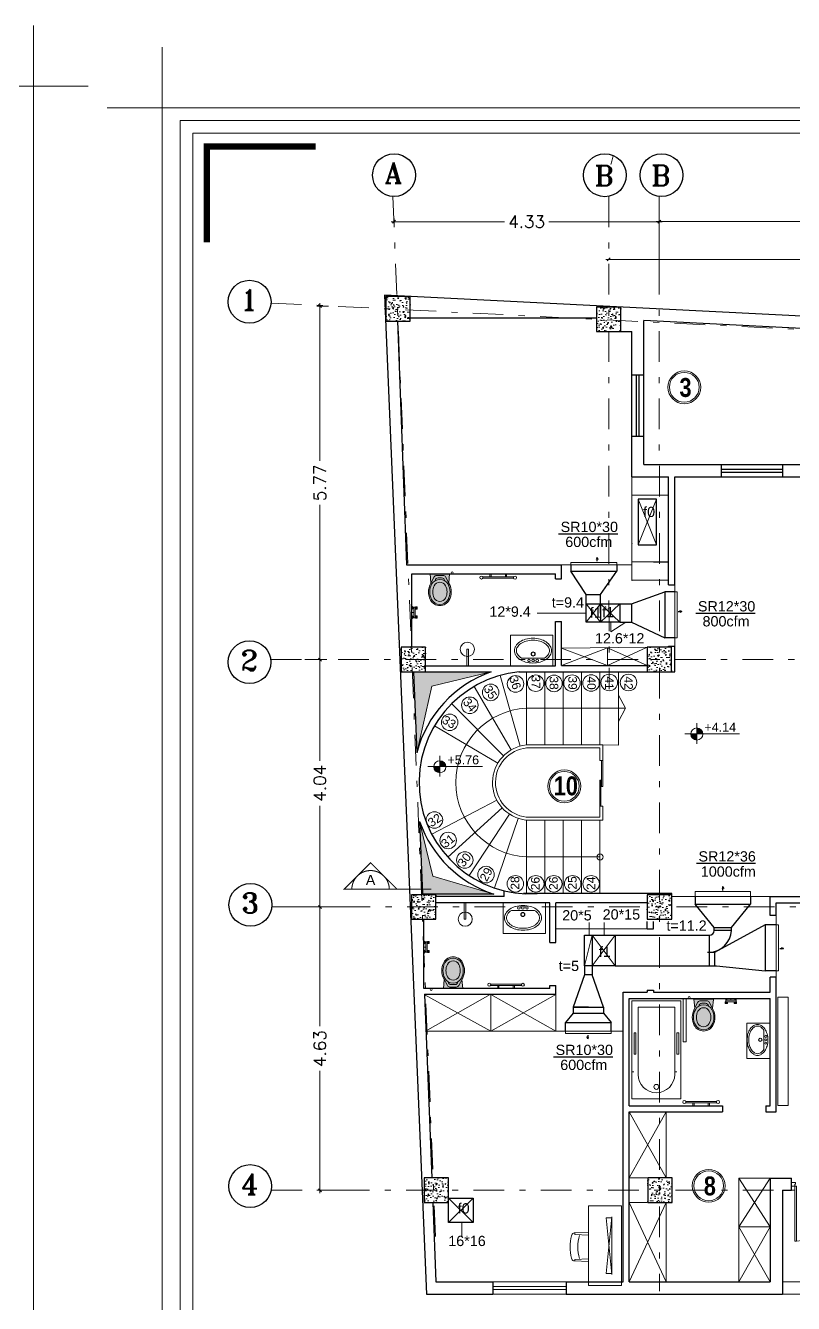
# Model space of a CAD drawing. Header units: inches. Extents: x 0 to 535, y -174 to 989.
# Drawn here: x 396.62 to 409.16, y -125.25 to -104.38 of the extents above; entities that cross this region are included whole.
import ezdxf
from ezdxf.enums import TextEntityAlignment as Align

# ---------------------------------------------------------------- set-up
doc = ezdxf.new("R2010")
doc.units = ezdxf.units.IN
doc.header["$MEASUREMENT"] = 0
doc.linetypes.add('DASHDOT', pattern=[1, 0.5, -0.25, 0, -0.25])
for name, color, linetype, lineweight in [('1', 1, 'Continuous', 9), ('ax', 8, 'Continuous', 5), ('Bath', 7, 'Continuous', 5), ('beton sabok', 9, 'Continuous', 5), ('dimension', 21, 'Continuous', 9), ('door', 1, 'Continuous', 5), ('FER', 20, 'Continuous', 9), ('font', 253, 'Continuous', 9), ('FUR', 252, 'Continuous', 5), ('Furniture', 175, 'Continuous', 5), ('HEATING', 1, 'Continuous', 30), ('kadr02$0$AEOCLG', 4, 'Continuous', 9), ('w.c', 7, 'Continuous', 5), ('wall', 51, 'Continuous', 25), ('window', 152, 'Continuous', 5)]:
    doc.layers.add(name, color=color, linetype=linetype, lineweight=lineweight)
doc.layers.add('Section', color=3, linetype='Continuous')
doc.styles.add('amir text b', font='swisscbo.ttf')
doc.styles.add('arial', font='arial.ttf')
doc.styles.add('ROMANT', font='romant')
doc.styles.get("Standard").update_dxf_attribs({"font": 'arial.ttf'})
doc.dimstyles.new('STANDARD$0', dxfattribs={"dimtxt": 0.2, "dimasz": 0.05, "dimexe": 0.05, "dimexo": 0.05, "dimgap": 0.05, "dimtad": 0, "dimzin": 0, "dimdsep": 46, "dimtxsty": 'ROMANT', "dimblk": 'OBLIQUE', "dimcen": 0, "dimdle": 0.05, "dimclrd": 256, "dimclre": 256, "dimclrt": 256, "dimadec": 0, "dimazin": 0, "dimtfac": 1, "dimtix": 1, "dimtofl": 0, "dimtmove": 1, "dimatfit": 3, "dimldrblk": 'OBLIQUE', "dimfxl": 1, "dimtolj": 1, "dimtzin": 0, "dimlwd": -1, "dimlwe": -1, "dimarcsym": 1})

# ---------------------------------------------------------------- blocks, each defined once
blk = doc.blocks.new('wc01')
at = {"layer": 'w.c'}
for p, q in [((-1.038, -0.5), (-1.038, 0)), ((-1.038, 0), (-0.347, 0)), ((-0.347, 0), (-0.347, -0.5)), ((-0.523, -0.126), (-0.9, -0.126)), ((-0.347, -0.5), (-1.038, -0.5))]:
    blk.add_line(p, q, dxfattribs=at)
for centre, radius in [((-0.781, -0.085), 0.0209), ((-0.715, -0.192), 0.0338), ((-0.715, -0.192), 0.0285), ((-0.714, -0.085), 0.0209), ((-0.647, -0.085), 0.0209)]:
    blk.add_circle(centre, radius, dxfattribs=at)
for centre, radius, start, end in [((-0.875, -0.247), 0.139, 148.2866, 180), ((-0.797, -0.295), 0.231, 123.8347, 148.2866), ((-0.875, -0.247), 0.106, 148.2866, 180), ((-0.797, -0.295), 0.199, 121.3767, 148.2866), ((-0.746, -0.372), 0.323, 105.5176, 123.8347), ((-0.712, -0.493), 0.449, 90, 105.5176), ((-0.712, -0.493), 0.449, 74.4824, 90), ((-0.678, -0.372), 0.323, 56.1653, 74.4824), ((-0.627, -0.295), 0.199, 31.7134, 58.6233), ((-0.627, -0.295), 0.231, 31.7134, 56.1653), ((-0.548, -0.247), 0.106, 360, 31.7134), ((-0.548, -0.247), 0.139, 360, 31.7134), ((-0.875, -0.247), 0.139, 180, 211.7134), ((-0.797, -0.198), 0.231, 211.7134, 236.1653), ((-0.875, -0.247), 0.106, 180, 211.7134), ((-0.797, -0.198), 0.199, 211.7134, 236.1653), ((-0.746, -0.122), 0.323, 236.1653, 254.4824), ((-0.746, -0.122), 0.291, 236.1653, 254.4824), ((-0.712, 0), 0.417, 254.4824, 270), ((-0.712, 0), 0.417, 270, 285.5176), ((-0.678, -0.122), 0.291, 285.5176, 303.8347), ((-0.678, -0.122), 0.323, 285.5176, 303.8347), ((-0.627, -0.198), 0.199, 303.8347, 328.2866), ((-0.627, -0.198), 0.231, 303.8347, 328.2866), ((-0.548, -0.247), 0.106, 328.2866, 0), ((-0.548, -0.247), 0.139, 328.2866, 360), ((-0.712, 0), 0.449, 254.4824, 270), ((-0.712, 0), 0.449, 270, 285.5176)]:
    blk.add_arc(centre, radius, start, end, dxfattribs=at)
blk = doc.blocks.new('we')
at = {"layer": 'Furniture', "true_color": 0xdbd2bd}
h = blk.add_hatch(color=254, dxfattribs=at)
h.dxf.hatch_style = 2
h.paths.add_polyline_path([(126.415, -299.619, 0.250522), (126.149, -299.619), (126.037, -299.678, 0.276719), (126.012, -299.72), (126.012, -299.822, 0.276719), (126.036, -299.864), (126.148, -299.924, 0.250522), (126.414, -299.924, 0.599332)])
h.paths.add_polyline_path([(126.157, -299.906, 0.250522), (126.405, -299.907, 0.599332), (126.405, -299.636, 0.250522), (126.158, -299.636, 0.599332)], flags=16)
h.paths.add_polyline_path([(126.382, -299.864, -0.250522), (126.18, -299.864, -0.599332), (126.18, -299.679, -0.250522), (126.383, -299.679, -0.599332)], flags=0)
h.paths.add_polyline_path([(126.18, -299.679, 0.599332), (126.18, -299.864, 0.250522), (126.382, -299.864, 0.599332), (126.383, -299.679, 0.250522)], flags=0)
h.paths.add_polyline_path([(126.012, -299.822), (126.012, -299.72, -0.276719), (126.037, -299.678), (126.134, -299.626), (125.989, -299.612), (125.988, -299.93), (126.134, -299.916), (126.036, -299.864, -0.276719)])
edge = h.paths.add_edge_path()
edge.add_line((125.988, -299.599), (125.988, -299.935))
edge.add_line((125.988, -299.935), (125.989, -299.606))
edge.add_arc((125.94, -299.606), 0.0484, 359.8872, 368.2762)
h = blk.add_hatch(color=254, dxfattribs=at)
h.dxf.hatch_style = 2
h.paths.add_polyline_path([(126.157, -299.906, 0.250522), (126.405, -299.907, 0.599332), (126.405, -299.636, 0.250522), (126.158, -299.636, 0.599332)])
h.paths.add_polyline_path([(126.18, -299.679, -0.250522), (126.383, -299.679, -0.599332), (126.382, -299.864, -0.250522), (126.18, -299.864, -0.599332)], flags=16)
h.paths.add_polyline_path([(126.18, -299.679, 0.599332), (126.18, -299.864, 0.250522), (126.382, -299.864, 0.599332), (126.383, -299.679, 0.250522)], flags=16)
at = {"layer": 'Furniture'}
for p, q in [((125.988, -299.936), (125.989, -299.606)), ((126.134, -299.626), (125.989, -299.612)), ((126.012, -299.822), (126.012, -299.72)), ((126.037, -299.678), (126.149, -299.619)), ((126.051, -299.8), (126.051, -299.742)), ((126.134, -299.916), (125.988, -299.93)), ((126.036, -299.864), (126.148, -299.924))]:
    blk.add_line(p, q, dxfattribs=at)
for centre, radius, start, end in [((126.059, -299.72), 0.0469, 118.016, 179.8872), ((126.1, -299.742), 0.0484, 92.8645, 179.8872), ((126.23, -299.771), 0.153, 118.016, 241.7584), ((126.23, -299.771), 0.105, 118.016, 241.7584), ((126.281, -299.868), 0.282, 61.7584, 118.016), ((126.281, -299.868), 0.263, 61.7584, 118.016), ((126.281, -299.868), 0.214, 61.7584, 118.016), ((126.333, -299.772), 0.105, 298.016, 61.7584), ((126.333, -299.772), 0.153, 298.016, 61.7584), ((126.333, -299.772), 0.173, 298.016, 61.7584), ((126.059, -299.822), 0.0469, 179.8872, 241.7584), ((126.1, -299.8), 0.0484, 179.8872, 266.9099), ((126.282, -299.675), 0.282, 241.7584, 298.016), ((126.282, -299.675), 0.263, 241.7584, 298.016), ((126.282, -299.675), 0.214, 241.7584, 298.016)]:
    blk.add_arc(centre, radius, start, end, dxfattribs=at)
blk = doc.blocks.new('wqw')
at = {"layer": 'Furniture'}
for p, q in [((158.397, 123.663), (158.387, 123.431)), ((158.423, 123.651), (158.399, 123.651)), ((158.424, 123.65), (158.434, 123.431)), ((158.442, 123.704), (158.425, 123.699)), ((158.81, 123.704), (158.826, 123.699)), ((158.828, 123.65), (158.818, 123.431)), ((158.829, 123.651), (158.856, 123.651)), ((158.855, 123.663), (158.865, 123.431)), ((157.997, 123.431), (157.997, 122.889)), ((159.299, 123.431), (157.997, 123.431)), ((159.299, 123.431), (159.299, 122.889)), ((159.299, 122.889), (157.997, 122.889))]:
    blk.add_line(p, q, dxfattribs=at)
for points in [[(159.104, 123.141), (159.104, 123.046), (158.176, 123.046), (158.176, 123.046)], [(158.192, 123.141), (158.192, 123.046), (159.12, 123.046), (159.12, 123.046)]]:
    blk.add_lwpolyline(points, close=True, dxfattribs=at)
for centre, radius, start, end in [((158.437, 123.661), 0.0398, 106.4199, 177.4596), ((158.423, 123.65), 0.000994, 2.5404, 90), ((158.626, 123.006), 0.598, 71.5812, 108.4188), ((158.626, 123.041), 0.688, 74.4748, 105.5252), ((158.815, 123.661), 0.0398, 2.5404, 73.5801), ((158.829, 123.65), 0.000994, 90, 177.4596)]:
    blk.add_arc(centre, radius, start, end, dxfattribs=at)
blk = doc.blocks.new('DR_D01')
for p, q in [((-0.45, 0.93), (-0.42, 0.93)), ((-0.45, 0.03), (-0.45, 0.93)), ((-0.42, 0.03), (-0.42, 0.93)), ((-0.5, 0.03), (-0.42, 0.03)), ((-0.5, 0.03), (-0.5, -0.03)), ((-0.45, 0.03), (-0.45, 0)), ((-0.45, 0), (-0.435, 0)), ((-0.435, 0), (-0.435, -0.03)), ((0.435, 0), (0.435, -0.03)), ((0.45, 0), (0.435, 0)), ((0.45, 0.03), (0.45, 0)), ((0.5, 0.03), (0.45, 0.03)), ((0.5, -0.03), (0.5, 0.03)), ((-0.435, -0.03), (-0.5, -0.03)), ((0.435, -0.03), (0.5, -0.03))]:
    blk.add_line(p, q)
blk.add_arc((-0.46, 0.021), 0.91, 0.5915, 87.4664)
blk = doc.blocks.new('WD_WIN4')
for p, q in [((-0.5, 0.5), (0.5, 0.5)), ((-0.5, 0.12), (0.5, 0.12)), ((-0.5, -0.12), (0.5, -0.12)), ((-0.5, -0.5), (0.5, -0.5))]:
    blk.add_line(p, q)
blk = doc.blocks.new('nx')
at = {"layer": 'FUR'}
for p, q in [((928.221, 733.13), (928.221, 733.08)), ((928.241, 733.13), (928.241, 733.08)), ((928.474, 733.13), (928.474, 733.08)), ((928.494, 733.13), (928.494, 733.08)), ((928.105, 733.08), (928.61, 733.08)), ((928.105, 733.06), (928.609, 733.06))]:
    blk.add_line(p, q, dxfattribs=at)
for centre in [(928.082, 733.07), (928.632, 733.069)]:
    blk.add_circle(centre, 0.025, dxfattribs=at)
blk = doc.blocks.new('bath14')
at = {"layer": 'Bath'}
for p, q in [((-1.6, 0), (-1.6, -0.8)), ((0, 0), (-1.6, 0)), ((0, 0), (0, -0.8)), ((-0.1, -0.1), (-1.2, -0.1)), ((-0.87, -0.065), (-0.87, -0.035)), ((-0.52, -0.035), (-0.87, -0.035)), ((-0.52, -0.065), (-0.87, -0.065)), ((-0.52, -0.065), (-0.52, -0.035)), ((-0.1, -0.1), (-0.1, -0.7)), ((0, -0.8), (-1.6, -0.8)), ((-0.1, -0.7), (-1.2, -0.7)), ((-0.52, -0.735), (-0.87, -0.735)), ((-0.87, -0.735), (-0.87, -0.765)), ((-0.52, -0.765), (-0.87, -0.765)), ((-0.52, -0.735), (-0.52, -0.765))]:
    blk.add_line(p, q, dxfattribs=at)
blk.add_circle((-1.405, -0.4), 0.04, dxfattribs=at)
blk.add_arc((-1.2, -0.4), 0.3, 90, 270, dxfattribs=at)
blk = doc.blocks.new('A$C7BB53FAB')
at = {"layer": 'FER'}
for p, q in [((-0.065, 0.151), (-0.079, 0.156)), ((-0.079, 0.141), (-0.065, 0.146)), ((-0.079, 0.009), (-0.065, 0.004)), ((-0.049, 0.157), (-0.052, 0.157)), ((-0.049, 0.14), (-0.052, 0.14)), ((-0.049, 0.01), (-0.052, 0.01)), ((-0.022, 0.157), (-0.024, 0.157)), ((-0.022, 0.142), (-0.024, 0.142)), ((-0.024, 0.075), (0.005, 0.075)), ((-0.022, 0.007), (-0.024, 0.007)), ((-0.022, 0.141), (-0.022, 0.159)), ((-0.022, 0.009), (-0.022, -0.009)), ((-0.01, 0.16), (-0.02, 0.16)), ((-0.01, 0.155), (-0.02, 0.155)), ((-0.01, 0.145), (-0.02, 0.145)), ((-0.01, 0.14), (-0.02, 0.14)), ((-0.01, 0.01), (-0.02, 0.01)), ((-0.01, 0.005), (-0.02, 0.005)), ((-0.009, 0.157), (-0.002, 0.171)), ((-0.009, 0.141), (-0.009, 0.159)), ((-0.009, 0.142), (-0.002, 0.129)), ((-0.009, 0.007), (-0.002, 0.021)), ((-0.009, 0.009), (-0.009, -0.009)), ((0, 0.172), (0.005, 0.172)), ((0, 0.127), (0, 0.172)), ((0, 0.127), (0.005, 0.127)), ((0, 0.023), (0.005, 0.023)), ((0, 0.023), (0, -0.023)), ((-0.065, -0.001), (-0.079, -0.006)), ((-0.049, -0.007), (-0.052, -0.007)), ((-0.022, -0.007), (-0.024, -0.007)), ((-0.01, -0.005), (-0.02, -0.005)), ((-0.01, -0.01), (-0.02, -0.01)), ((-0.009, -0.007), (-0.002, -0.021)), ((0, -0.023), (0.005, -0.023))]:
    blk.add_line(p, q, dxfattribs=at)
for points in [[(-0.053, 0.166, -0.414214), (-0.052, 0.165), (-0.052, 0.132, -0.414214), (-0.053, 0.131), (-0.078, 0.131, -0.414214), (-0.079, 0.132), (-0.079, 0.165, -0.414214), (-0.078, 0.166)], [(-0.078, 0.019), (-0.053, 0.019, -0.414214), (-0.052, 0.017), (-0.052, -0.015, -0.414214), (-0.053, -0.016), (-0.078, -0.016, -0.414214), (-0.079, -0.015), (-0.079, 0.017, -0.414214)], [(-0.024, 0.159, 0.414214), (-0.025, 0.16), (-0.048, 0.16, 0.414214), (-0.049, 0.159), (-0.049, -0.009, 0.414214), (-0.048, -0.01), (-0.025, -0.01, 0.414214), (-0.024, -0.009)]]:
    blk.add_lwpolyline(points, format="xyb", close=True, dxfattribs=at)
for centre, radius, start, end in [((-0.066, 0.149), 0.0025, 290.556, 69.444), ((-0.066, 0.001), 0.0025, 290.556, 69.444), ((-0.02, 0.159), 0.00125, 90, 180), ((-0.02, 0.156), 0.00125, 180, 270), ((-0.02, 0.154), 0.00125, 90, 180), ((-0.02, 0.146), 0.00125, 180, 270), ((-0.02, 0.144), 0.00125, 90, 180), ((-0.02, 0.141), 0.00125, 180, 270), ((-0.02, 0.009), 0.00125, 90, 180), ((-0.02, 0.006), 0.00125, 180, 270), ((-0.02, 0.004), 0.00125, 90, 180), ((-0.01, 0.159), 0.00125, 0, 90), ((-0.01, 0.156), 0.00125, 270, 0), ((-0.01, 0.154), 0.00125, 0, 90), ((-0.01, 0.146), 0.00125, 270, 0), ((-0.01, 0.144), 0.00125, 0, 90), ((-0.01, 0.141), 0.00125, 270, 0), ((-0.01, 0.009), 0.00125, 0, 90), ((-0.01, 0.006), 0.00125, 270, 0), ((-0.01, 0.004), 0.00125, 0, 90), ((0, 0.17), 0.0025, 90, 153.4349), ((0, 0.13), 0.0025, 206.5651, 270), ((0, 0.02), 0.0025, 90, 153.4349), ((-0.02, -0.004), 0.00125, 180, 270), ((-0.02, -0.006), 0.00125, 90, 180), ((-0.02, -0.009), 0.00125, 180, 270), ((-0.01, -0.004), 0.00125, 270, 0), ((-0.01, -0.006), 0.00125, 0, 90), ((-0.01, -0.009), 0.00125, 270, 0), ((0, -0.02), 0.0025, 206.5651, 270)]:
    blk.add_arc(centre, radius, start, end, dxfattribs=at)
blk = doc.blocks.new('wc011')
at = {"layer": 'w.c'}
for p, q in [((-1.038, -0.457), (-1.038, 0)), ((-1.038, 0), (-0.347, 0)), ((-0.347, 0), (-0.347, -0.457)), ((-0.523, -0.126), (-0.9, -0.126)), ((-0.347, -0.457), (-1.038, -0.457))]:
    blk.add_line(p, q, dxfattribs=at)
for centre, radius in [((-0.781, -0.085), 0.0209), ((-0.715, -0.192), 0.0338), ((-0.715, -0.192), 0.0285), ((-0.714, -0.085), 0.0209), ((-0.647, -0.085), 0.0209)]:
    blk.add_circle(centre, radius, dxfattribs=at)
for centre, radius, start, end in [((-0.875, -0.247), 0.139, 148.2866, 180), ((-0.875, -0.247), 0.139, 180, 211.7134), ((-0.797, -0.295), 0.231, 123.8347, 148.2866), ((-0.875, -0.247), 0.106, 148.2866, 180), ((-0.875, -0.247), 0.106, 180, 211.7134), ((-0.797, -0.295), 0.199, 121.3767, 148.2866), ((-0.746, -0.372), 0.323, 105.5176, 123.8347), ((-0.712, -0.493), 0.449, 90, 105.5176), ((-0.712, -0.493), 0.449, 74.4824, 90), ((-0.678, -0.372), 0.323, 56.1653, 74.4824), ((-0.627, -0.295), 0.199, 31.7134, 58.6233), ((-0.627, -0.295), 0.231, 31.7134, 56.1653), ((-0.548, -0.247), 0.106, 360, 31.7134), ((-0.548, -0.247), 0.106, 328.2866, 0), ((-0.548, -0.247), 0.139, 360, 31.7134), ((-0.548, -0.247), 0.139, 328.2866, 360), ((-0.797, -0.198), 0.231, 211.7134, 236.1653), ((-0.797, -0.198), 0.199, 211.7134, 236.1653), ((-0.746, -0.122), 0.323, 236.1653, 254.4824), ((-0.746, -0.122), 0.291, 236.1653, 254.4824), ((-0.712, 0), 0.449, 254.4824, 270), ((-0.712, 0), 0.417, 254.4824, 270), ((-0.712, 0), 0.417, 270, 285.5176), ((-0.712, 0), 0.449, 270, 285.5176), ((-0.678, -0.122), 0.291, 285.5176, 303.8347), ((-0.678, -0.122), 0.323, 285.5176, 303.8347), ((-0.627, -0.198), 0.199, 303.8347, 328.2866), ((-0.627, -0.198), 0.231, 303.8347, 328.2866)]:
    blk.add_arc(centre, radius, start, end, dxfattribs=at)
blk = doc.blocks.new('beton')
at = {"layer": 'beton sabok'}
h = blk.add_hatch(dxfattribs=at)
h.set_pattern_fill('AR-CONC', color=256, scale=0.022857, angle=45)
h.set_pattern_definition([(95, (46.01481, 18.04323), (0.126069028, 0.105784475), [0.017142857, -0.18857143]), (40, (46.01481, 18.04323), (-0.14399821, 0.099147006), [0.013714286, -0.150857143]), (145.451444, (46.02532, 18.05205), (-0.01792918, 0.20493148), [0.014569187, -0.160261054]), (91.1842, (45.98248, 18.07555), (0.1992442, 0.14574029), [0.02571429, -0.28285714]), (141.635635, (45.9991, 18.0877), (-0.00637716, 0.30850552), [0.02185379, -0.24039172]), (36.184164, (45.98248, 18.07555), (-0.00637716, 0.30850552), [0.02057143, -0.22628571]), (66, (46.00673, 18.08364), (0.161547788, 0.03140171), [0.017142857, -0.18857143]), (11, (46.00673, 18.08364), (-0.07787625, 0.156527642), [0.013714286, -0.150857143]), (116.451445, (46.02019, 18.08625), (0.083671537, 0.18792935), [0.014569186, -0.160261054]), (82.5, (46.01481, 18.04323), (-0.0518384424, 0.055769101), [0, -0.149028571, 0, -0.153142857, 0, -0.151428571]), (52.5, (46.01481, 18.04323), (-0.021228101, 0.106265017), [0, -0.087314286, 0, -0.1456, 0, -0.057714286]), (12.5, (45.97877, 18.00719), (0.0899241525, 0.082633317), [0, -0.057142857, 0, -0.178285714, 0, -0.236571429]), (2.5, (45.9626, 17.99103), (0.07807771, 0.110436527), [0, -0.074285714, 0, -0.1184, 0, -0.168])])
h.paths.add_polyline_path([(326.844, 567.847), (327.244, 567.847), (327.244, 568.247), (326.844, 568.247)])
at = {"layer": 'wall'}
blk.add_lwpolyline([(327.244, 568.247), (327.244, 567.847), (326.844, 567.847), (326.844, 568.247)], close=True, dxfattribs=at)
blk = doc.blocks.new('_Oblique')
at = {"color": 0, "linetype": 'ByBlock', "lineweight": -2}
blk.add_line((-0.5, -0.5), (0.5, 0.5), dxfattribs=at)
blk = doc.blocks.new('*D167')
at = {"layer": 'Defpoints', "color": 0, "transparency": 16777216}
for p in [(32.954, 38.09), (32.763, 32.316), (32.926, 32.316)]:
    blk.add_point(p, dxfattribs=at)
at = {"layer": 'dimension', "transparency": 16777216}
for p, q in [((32.904, 38.09), (32.713, 38.09)), ((32.763, 38.14), (32.763, 35.563)), ((32.763, 32.266), (32.763, 34.844)), ((32.876, 32.316), (32.713, 32.316))]:
    blk.add_line(p, q, dxfattribs=at)
at = {"layer": 'dimension', "transparency": 16777216, "xscale": 0.05, "yscale": 0.05, "zscale": 0.05}
for p, rotation in [((32.763, 38.09), 90), ((32.763, 32.316), 270)]:
    blk.add_blockref('_Oblique', p, dxfattribs=dict(at, rotation=rotation))
at = {"layer": 'dimension', "transparency": 16777216, "insert": (32.763, 35.203), "char_height": 0.2, "attachment_point": 5, "rotation": 90, "style": 'ROMANT'}
blk.add_mtext('\\A1;5.77', dxfattribs=at)
blk = doc.blocks.new('*D168')
at = {"layer": 'Defpoints', "color": 0, "transparency": 16777216}
for p in [(32.467, 32.316), (32.406, 28.274), (32.763, 28.274)]:
    blk.add_point(p, dxfattribs=at)
at = {"layer": 'dimension', "transparency": 16777216}
for p, q in [((32.763, 32.366), (32.763, 30.664)), ((32.517, 32.316), (32.813, 32.316)), ((32.763, 28.224), (32.763, 29.926)), ((32.456, 28.274), (32.813, 28.274))]:
    blk.add_line(p, q, dxfattribs=at)
at = {"layer": 'dimension', "transparency": 16777216, "xscale": 0.05, "yscale": 0.05, "zscale": 0.05}
for p, rotation in [((32.763, 32.316), 90), ((32.763, 28.274), 270)]:
    blk.add_blockref('_Oblique', p, dxfattribs=dict(at, rotation=rotation))
at = {"layer": 'dimension', "transparency": 16777216, "insert": (32.763, 30.295), "char_height": 0.2, "attachment_point": 5, "rotation": 90, "style": 'ROMANT'}
blk.add_mtext('\\A1;4.04', dxfattribs=at)
blk = doc.blocks.new('*D169')
at = {"layer": 'Defpoints', "color": 0, "transparency": 16777216}
for p in [(33.172, 28.274), (32.763, 23.647), (33.172, 23.647)]:
    blk.add_point(p, dxfattribs=at)
at = {"layer": 'dimension', "transparency": 16777216}
for p, q in [((33.122, 28.274), (32.713, 28.274)), ((32.763, 28.324), (32.763, 26.325)), ((32.763, 23.597), (32.763, 25.596)), ((33.122, 23.647), (32.713, 23.647))]:
    blk.add_line(p, q, dxfattribs=at)
at = {"layer": 'dimension', "transparency": 16777216, "xscale": 0.05, "yscale": 0.05, "zscale": 0.05}
for p, rotation in [((32.763, 28.274), 90), ((32.763, 23.647), 270)]:
    blk.add_blockref('_Oblique', p, dxfattribs=dict(at, rotation=rotation))
at = {"layer": 'dimension', "transparency": 16777216, "insert": (32.763, 25.961), "char_height": 0.2, "attachment_point": 5, "rotation": 90, "style": 'ROMANT'}
blk.add_mtext('\\A1;4.63', dxfattribs=at)
blk = doc.blocks.new('*D170')
at = {"layer": 'Defpoints', "color": 0, "transparency": 16777216}
for p in [(38.306, 39.468), (38.306, 39.468), (33.975, 39.392)]:
    blk.add_point(p, dxfattribs=at)
at = {"layer": 'dimension', "transparency": 16777216}
for p, q in [((33.925, 39.468), (35.777, 39.468)), ((33.975, 39.442), (33.975, 39.518)), ((38.356, 39.468), (36.505, 39.468))]:
    blk.add_line(p, q, dxfattribs=at)
at = {"layer": 'dimension', "transparency": 16777216, "xscale": 0.05, "yscale": 0.05, "zscale": 0.05, "rotation": 180}
blk.add_blockref('_Oblique', (33.975, 39.468), dxfattribs=at)
at = {"layer": 'dimension', "transparency": 16777216, "xscale": 0.05, "yscale": 0.05, "zscale": 0.05}
blk.add_blockref('_Oblique', (38.306, 39.468), dxfattribs=at)
at = {"layer": 'dimension', "transparency": 16777216, "insert": (36.141, 39.468), "char_height": 0.2, "attachment_point": 5, "style": 'ROMANT'}
blk.add_mtext('\\A1;4.33', dxfattribs=at)
blk = doc.blocks.new('*D171')
at = {"layer": 'Defpoints', "color": 0, "transparency": 16777216}
for p in [(44.912, 39.597), (44.912, 39.469), (38.306, 38.703)]:
    blk.add_point(p, dxfattribs=at)
at = {"layer": 'dimension', "transparency": 16777216}
for p, q in [((38.256, 39.469), (41.259, 39.469)), ((38.306, 38.753), (38.306, 39.519)), ((44.962, 39.469), (41.959, 39.469)), ((44.912, 39.547), (44.912, 39.419))]:
    blk.add_line(p, q, dxfattribs=at)
at = {"layer": 'dimension', "transparency": 16777216, "xscale": 0.05, "yscale": 0.05, "zscale": 0.05, "rotation": 180}
blk.add_blockref('_Oblique', (38.306, 39.469), dxfattribs=at)
at = {"layer": 'dimension', "transparency": 16777216, "xscale": 0.05, "yscale": 0.05, "zscale": 0.05}
blk.add_blockref('_Oblique', (44.912, 39.469), dxfattribs=at)
at = {"layer": 'dimension', "transparency": 16777216, "insert": (41.609, 39.469), "char_height": 0.2, "attachment_point": 5, "style": 'ROMANT'}
blk.add_mtext('\\A1;6.61', dxfattribs=at)
blk = doc.blocks.new('*D172')
at = {"layer": 'Defpoints', "color": 0, "transparency": 16777216}
for p in [(37.481, 38.853), (44.912, 38.853), (44.912, 38.853)]:
    blk.add_point(p, dxfattribs=at)
at = {"layer": 'dimension', "transparency": 16777216}
for p, q in [((37.431, 38.853), (40.837, 38.853)), ((44.962, 38.853), (41.556, 38.853))]:
    blk.add_line(p, q, dxfattribs=at)
at = {"layer": 'dimension', "transparency": 16777216, "xscale": 0.05, "yscale": 0.05, "zscale": 0.05, "rotation": 180}
blk.add_blockref('_Oblique', (37.481, 38.853), dxfattribs=at)
at = {"layer": 'dimension', "transparency": 16777216, "xscale": 0.05, "yscale": 0.05, "zscale": 0.05}
blk.add_blockref('_Oblique', (44.912, 38.853), dxfattribs=at)
at = {"layer": 'dimension', "transparency": 16777216, "insert": (41.196, 38.853), "char_height": 0.2, "attachment_point": 5, "style": 'ROMANT'}
blk.add_mtext('\\A1;7.43', dxfattribs=at)
blk = doc.blocks.new('fgh')
at = {"layer": 'ax', "color": 67, "linetype": 'DASHDOT', "true_color": 0x727430}
for p, q in [((33.955, 39.879), (34.66, 22.701)), ((37.48, 39.879), (37.486, 31.832)), ((38.306, 39.881), (38.311, 21.997)), ((44.912, 39.879), (44.916, 21.85)), ((31.964, 38.14), (44.712, 37.501)), ((31.964, 32.316), (46.654, 32.316)), ((31.987, 28.274), (46.207, 28.274)), ((31.972, 23.647), (46.6, 23.647))]:
    blk.add_line(p, q, dxfattribs=at)
at = {"layer": 'dimension', "lineweight": -3}
for centre in [(33.974, 40.229), (37.418, 40.227), (38.343, 40.229), (44.932, 40.229), (31.615, 38.161), (31.614, 32.272), (31.628, 28.308), (31.625, 23.715)]:
    blk.add_circle(centre, 0.35, dxfattribs=at)
at = {"xscale": -1}
for p in [(361.082, -530.002), (364.525, -530.173), (371.957, -530.545), (361.334, -535.73), (365.352, -535.731), (371.957, -535.729), (361.503, -539.773), (365.353, -539.773), (371.958, -539.771), (361.709, -544.399), (365.361, -544.4), (371.963, -544.4)]:
    blk.add_blockref('beton', p, dxfattribs=at)
at = {"layer": 'dimension'}
blk.add_text('/', height=0.139, dxfattribs=at).set_placement((37.508, 40.401))
at = {"layer": 'dimension', "lineweight": -3, "style": 'ROMANT'}
for s, p in [('A', (33.82, 40.099)), ('B', (37.247, 40.054)), ('B', (38.173, 40.056)), ('C', (44.735, 40.062)), ('1', (31.466, 38.025)), ('2', (31.466, 32.136)), ('3', (31.48, 28.172)), ('4', (31.476, 23.579))]:
    blk.add_text(s, height=0.334, dxfattribs=at).set_placement(p)
at = {"layer": 'dimension'}
for base, p1, p2, picture, middle in [((38.306, 39.468), (33.975, 39.392), (38.306, 39.468), '*D170', (36.141, 39.468)), ((44.912, 39.469), (38.306, 38.703), (44.912, 39.597), '*D171', (41.609, 39.469)), ((44.912, 38.853), (37.481, 38.853), (44.912, 38.853), '*D172', (41.196, 38.853))]:
    dim = blk.add_linear_dim(base=base, p1=p1, p2=p2, dimstyle='STANDARD$0', dxfattribs=at)
    dim.commit()
    dim.dimension.update_dxf_attribs({"geometry": picture, "text_midpoint": middle})
for base, p1, p2, picture, middle in [((32.763, 32.316), (32.954, 38.09), (32.926, 32.316), '*D167', (32.763, 35.203)), ((32.763, 28.274), (32.467, 32.316), (32.406, 28.274), '*D168', (32.763, 30.295)), ((32.763, 23.647), (33.172, 28.274), (33.172, 23.647), '*D169', (32.763, 25.961))]:
    dim = blk.add_linear_dim(base=base, p1=p1, p2=p2, angle=90, dimstyle='STANDARD$0', dxfattribs=at)
    dim.commit()
    dim.dimension.update_dxf_attribs({"geometry": picture, "text_midpoint": middle})

msp = doc.modelspace()

# ---------------------------------------------------------------- hatches: boundary and pattern name
at = {"layer": '1'}
h = msp.add_hatch(color=256, dxfattribs=at)
h.dxf.hatch_style = 1
h.paths.add_polyline_path([(404.224, -114.937), (402.957, -114.937), (403.01, -116.246), (403.251, -115.171)])
h = msp.add_hatch(color=256, dxfattribs=at)
h.dxf.hatch_style = 1
h.paths.add_polyline_path([(403.272, -118.272), (403.202, -117.989), (403.082, -117.989), (403.105, -118.567), (404.265, -118.567)])
h.paths.add_polyline_path([(403.057, -117.397), (403.082, -117.989), (403.202, -117.989)])
at = {"layer": 'font'}
h = msp.add_hatch(color=256, dxfattribs=at)
h.dxf.hatch_style = 1
h.paths.add_polyline_path([(407.681, -115.952, 0.413571), (407.581, -115.855), (407.581, -115.952)])
h.paths.add_polyline_path([(407.581, -116.052), (407.581, -115.952), (407.483, -115.952, 0.004741), (407.483, -115.953, 0.409311)])
h = msp.add_hatch(color=256, dxfattribs=at)
h.dxf.hatch_style = 1
h.paths.add_polyline_path([(403.484, -116.485, 0.413571), (403.383, -116.388), (403.383, -116.485)])
h.paths.add_polyline_path([(403.383, -116.586), (403.383, -116.485), (403.286, -116.485, 0.004741), (403.286, -116.487, 0.409311)])

# ---------------------------------------------------------------- linework, layer by layer
for p, q in [((406.518, -111.093), (406.518, -110.093)), ((406.594, -111.093), (406.594, -110.093)), ((406.642, -111.093), (406.642, -110.093)), ((406.718, -111.093), (406.718, -110.093)), ((407.979, -111.55), (408.979, -111.55)), ((407.979, -111.626), (408.979, -111.626)), ((407.979, -111.674), (408.979, -111.674)), ((407.979, -111.75), (408.979, -111.75))]:
    msp.add_line(p, q)
at = {"layer": '1'}
for p, q in [((404.224, -114.937), (403.251, -115.171)), ((403.251, -115.171), (403.007, -116.259)), ((403.054, -117.382), (403.272, -118.272)), ((403.272, -118.272), (404.265, -118.567))]:
    msp.add_line(p, q, dxfattribs=at)
for points in [[(406.881, -135.108), (419.589, -135.108), (419.589, -105.931), (399.144, -105.931), (399.144, -135.108), (406.881, -135.108)], [(419.383, -133.397), (419.383, -106.137), (399.35, -106.137), (399.35, -133.397)]]:
    msp.add_lwpolyline(points, dxfattribs=at)
at = {"layer": 'Bath'}
for p, q in [((406.555, -121.471), (406.525, -121.471)), ((407.225, -121.471), (407.255, -121.471))]:
    msp.add_line(p, q, dxfattribs=at)
at = {"layer": 'dimension'}
for p, q in [((404.801, -116.13), (406.046, -116.13)), ((404.801, -116.18), (405.996, -116.18)), ((405.996, -116.18), (405.996, -116.387)), ((406.046, -116.13), (406.046, -116.387)), ((405.996, -116.387), (406.046, -116.387)), ((404.792, -117.309), (405.996, -117.309)), ((405.996, -117.132), (405.996, -117.309)), ((405.996, -117.132), (406.046, -117.132)), ((406.046, -117.132), (406.046, -117.359)), ((404.792, -117.359), (406.046, -117.359))]:
    msp.add_line(p, q, dxfattribs=at)
at = {"layer": 'dimension', "const_width": 0.103}
msp.add_lwpolyline([(401.356, -106.357), (399.579, -106.357), (399.579, -107.92)], dxfattribs=at)
at = {"layer": 'dimension'}
for points in [[(406.046, -116.387), (406.026, -116.387), (406.026, -116.811), (406.046, -116.811)], [(406.016, -116.707), (405.996, -116.707), (405.996, -117.132), (406.016, -117.132)], [(407.356, -120.272), (407.406, -120.272), (407.406, -120.982), (407.356, -120.982)]]:
    msp.add_lwpolyline(points, close=True, dxfattribs=at)
for centre in [(404.621, -115.134), (404.95, -115.123), (405.249, -115.126), (405.543, -115.122), (405.854, -115.12), (406.151, -115.111), (406.466, -115.111), (404.215, -115.273), (403.874, -115.483), (403.545, -115.762), (403.296, -117.357), (403.521, -117.691), (403.792, -118.011), (404.139, -118.249), (404.618, -118.399), (404.951, -118.399), (405.245, -118.399), (405.553, -118.399), (405.855, -118.399)]:
    msp.add_circle(centre, 0.135, dxfattribs=at)
for radius in [0.618, 0.568]:
    msp.add_arc((404.862, -116.745), radius, 95.7288, 263.4217, dxfattribs=at)
for p in [(406.521, -112.845), (406.521, -113.44)]:
    msp.add_point(p, dxfattribs=at)
at = {"layer": 'door'}
for p, q in [((406.521, -113.44), (406.521, -111.75)), ((406.521, -113.44), (407.121, -113.44)), ((406.771, -114.536), (405.371, -114.551)), ((406.122, -114.543), (405.371, -114.836)), ((406.122, -114.836), (405.371, -114.551)), ((406.122, -114.836), (406.771, -114.536)), ((406.122, -114.543), (406.122, -114.836)), ((406.771, -114.836), (406.122, -114.543)), ((404.694, -116.151), (404.367, -114.996)), ((404.8, -114.936), (404.8, -116.133)), ((405.1, -114.936), (405.1, -116.133)), ((405.4, -114.936), (405.4, -116.133)), ((405.7, -114.932), (405.7, -116.133)), ((406, -114.932), (406, -116.133)), ((406.3, -114.932), (406.3, -116.133)), ((404.55, -116.212), (403.944, -115.177)), ((406.417, -115.533), (406.3, -115.317)), ((404.426, -116.307), (403.579, -115.458)), ((406.3, -115.533), (404.8, -115.533)), ((406.3, -115.533), (406.417, -115.533)), ((406.417, -115.533), (406.3, -115.749)), ((404.331, -116.431), (403.297, -115.821)), ((406.046, -116.13), (406.3, -116.133)), ((404.315, -117.031), (403.252, -117.588)), ((404.405, -117.16), (403.516, -117.965)), ((404.524, -117.261), (403.865, -118.265)), ((404.664, -117.33), (404.279, -118.466)), ((404.8, -117.359), (404.8, -118.559)), ((405.1, -117.359), (405.1, -118.559)), ((405.4, -117.359), (405.4, -118.559)), ((405.7, -117.359), (405.7, -118.559)), ((406, -117.359), (406, -118.559)), ((406, -117.959), (404.8, -117.959)), ((406.772, -119.136), (405.279, -119.136)), ((404.215, -120.809), (403.129, -120.209)), ((403.151, -120.809), (404.204, -120.209)), ((404.215, -120.809), (404.215, -120.209)), ((404.215, -120.209), (405.279, -120.809)), ((405.279, -120.209), (404.215, -120.809)), ((405.279, -120.209), (405.279, -120.809)), ((405.279, -120.809), (403.151, -120.809)), ((406.479, -123.204), (407.079, -122.126)), ((407.079, -123.204), (406.479, -122.126)), ((407.079, -123.204), (407.079, -122.126)), ((406.773, -123.204), (406.479, -123.204)), ((408.269, -123.206), (408.269, -124.904)), ((408.779, -123.206), (408.269, -123.206)), ((408.269, -124.005), (408.779, -123.206)), ((408.269, -123.206), (408.779, -124.005)), ((406.479, -123.604), (407.079, -124.904)), ((406.479, -124.904), (407.079, -123.604)), ((406.773, -123.604), (406.479, -123.604)), ((407.079, -124.904), (407.079, -123.604)), ((408.269, -124.005), (408.779, -124.005)), ((408.779, -124.005), (408.269, -124.904)), ((408.269, -124.005), (408.779, -124.904)), ((408.979, -124.904), (413.575, -124.904)), ((408.979, -125.104), (413.575, -125.104))]:
    msp.add_line(p, q, dxfattribs=at)
msp.add_circle((406, -117.96), 0.0508, dxfattribs=at)
msp.add_arc((404.862, -116.745), 1.217, 92.9468, 267.0532, dxfattribs=at)
at = {"layer": 'font'}
for p, q in [((407.582, -115.778), (407.582, -116.112)), ((408.277, -115.952), (407.383, -115.952)), ((403.385, -116.311), (403.385, -116.646)), ((404.08, -116.485), (403.186, -116.485))]:
    msp.add_line(p, q, dxfattribs=at)
for centre, radius in [((407.377, -110.289), 0.268), ((407.377, -110.289), 0.243), ((407.582, -115.953), 0.0988), ((403.385, -116.487), 0.0988), ((405.417, -116.807), 0.268), ((405.417, -116.807), 0.243), ((407.775, -123.333), 0.268), ((407.775, -123.333), 0.243)]:
    msp.add_circle(centre, radius, dxfattribs=at)
at = {"layer": 'FUR', "color": 7}
for centre, start, end in [((403.585, -113.32), 0, 180), ((403.585, -113.32), 180, 0), ((403.244, -120.126), 0, 180), ((403.244, -120.126), 180, 0), ((407.455, -120.255), 0, 180), ((407.455, -120.255), 180, 0)]:
    msp.add_arc(centre, 0.0166, start, end, dxfattribs=at)
at = {"layer": 'Furniture'}
msp.add_lwpolyline([(408.902, -120.252), (409.071, -120.252), (409.071, -122.02), (408.902, -122.02)], close=True, dxfattribs=at)
at = {"layer": 'HEATING', "color": 7, "linetype": 'Continuous', "lineweight": 13}
for p, q in [((407.121, -112.05), (406.521, -112.05)), ((406.747, -112.05), (407.121, -112.05)), ((407.121, -113.14), (406.521, -113.14))]:
    msp.add_line(p, q, dxfattribs=at)
at = {"layer": 'HEATING', "color": 1, "linetype": 'Continuous', "lineweight": 30}
for p, q in [((406.625, -112.114), (406.625, -112.864)), ((406.925, -112.114), (406.625, -112.114)), ((406.925, -112.864), (406.925, -112.114)), ((405.324, -112.683), (406.29, -112.683)), ((406.625, -112.864), (406.925, -112.864)), ((405.952, -113.067), (405.939, -113.101)), ((405.952, -113.128), (405.952, -113.067)), ((405.952, -113.067), (405.964, -113.1)), ((406.874, -113.14), (407.121, -113.14)), ((405.523, -113.187), (405.523, -113.294)), ((405.523, -113.294), (406.273, -113.294)), ((405.773, -113.674), (405.523, -113.294)), ((406.008, -113.674), (406.273, -113.294)), ((406.273, -113.187), (406.273, -113.294)), ((405.773, -113.828), (405.773, -113.674)), ((405.773, -113.674), (406.008, -113.674)), ((406.008, -113.828), (406.008, -113.674)), ((406.516, -113.828), (407.059, -113.629)), ((407.221, -113.629), (407.059, -113.629)), ((407.059, -113.629), (407.059, -114.379)), ((405.773, -113.828), (406.323, -113.828)), ((405.773, -114.128), (405.773, -113.828)), ((405.773, -113.828), (406.023, -113.828)), ((406.008, -113.978), (406.008, -113.828)), ((406.008, -113.828), (406.008, -114.128)), ((406.323, -113.828), (406.323, -114.128)), ((406.323, -113.828), (406.516, -113.828)), ((406.516, -113.828), (406.516, -114.128)), ((407.277, -113.953), (407.337, -113.953)), ((407.337, -113.953), (407.304, -113.967)), ((407.337, -113.953), (407.305, -113.942)), ((406.323, -114.128), (405.773, -114.128)), ((406.323, -114.128), (406.516, -114.128)), ((406.516, -114.128), (407.059, -114.379)), ((407.567, -113.981), (408.532, -113.981)), ((407.221, -114.379), (407.059, -114.379)), ((407.576, -118.065), (408.541, -118.065)), ((408.008, -118.446), (407.995, -118.479)), ((408.008, -118.507), (408.008, -118.446)), ((408.008, -118.446), (408.02, -118.478)), ((407.557, -118.609), (407.557, -118.733)), ((407.557, -118.733), (408.457, -118.733)), ((407.867, -119.113), (407.557, -118.733)), ((408.147, -119.113), (408.457, -118.733)), ((408.457, -118.609), (408.457, -118.733)), ((407.867, -119.162), (407.867, -119.113)), ((407.867, -119.113), (408.147, -119.113)), ((408.147, -119.162), (407.867, -119.162)), ((408.698, -119.069), (407.871, -119.521)), ((408.147, -119.162), (408.147, -119.113)), ((408.879, -119.069), (408.698, -119.069)), ((408.698, -119.069), (408.698, -119.819)), ((405.747, -119.241), (406.247, -119.241)), ((405.747, -119.741), (405.747, -119.241)), ((405.872, -119.241), (405.872, -119.741)), ((406.247, -119.241), (406.247, -119.741)), ((406.247, -119.241), (407.785, -119.241)), ((407.784, -119.241), (407.784, -119.521)), ((407.871, -119.521), (407.754, -119.521)), ((407.784, -119.521), (407.784, -119.741)), ((407.871, -119.521), (407.871, -119.741)), ((408.938, -119.456), (408.999, -119.456)), ((408.999, -119.456), (408.965, -119.469)), ((408.999, -119.456), (408.966, -119.444)), ((406.247, -119.741), (405.747, -119.741)), ((405.747, -119.741), (405.747, -119.884)), ((405.872, -119.741), (405.872, -119.884)), ((406.247, -119.741), (407.904, -119.741)), ((407.904, -119.741), (408.698, -119.819)), ((408.879, -119.819), (408.698, -119.819)), ((405.747, -119.884), (405.56, -120.416)), ((405.872, -119.884), (405.747, -119.884)), ((406.06, -120.416), (405.872, -119.884)), ((405.81, -120.416), (405.56, -120.416)), ((405.56, -120.416), (406.06, -120.416)), ((405.56, -120.416), (405.56, -120.512)), ((406.06, -120.416), (406.06, -120.512)), ((405.56, -120.512), (405.435, -120.665)), ((405.56, -120.512), (406.06, -120.512)), ((406.06, -120.512), (406.185, -120.665)), ((405.435, -120.809), (405.435, -120.665)), ((405.435, -120.665), (406.185, -120.665)), ((406.185, -120.809), (406.185, -120.665)), ((405.8, -120.934), (405.787, -120.9)), ((405.8, -120.873), (405.8, -120.934)), ((405.8, -120.934), (405.812, -120.901)), ((405.242, -121.226), (406.208, -121.226)), ((403.528, -123.534), (403.928, -123.534)), ((403.528, -123.934), (403.528, -123.534)), ((403.928, -123.534), (403.928, -123.934)), ((403.928, -123.934), (403.528, -123.934))]:
    msp.add_line(p, q, dxfattribs=at)
at = {"layer": 'HEATING', "color": 1, "linetype": 'Continuous', "lineweight": 20}
for p, q in [((406.625, -112.864), (406.925, -112.114)), ((406.925, -112.864), (406.625, -112.114)), ((405.371, -113.187), (406.521, -113.187)), ((405.523, -113.149), (406.273, -113.149)), ((405.523, -113.187), (405.523, -113.149)), ((406.273, -113.187), (405.523, -113.187)), ((406.273, -113.149), (406.273, -113.187)), ((407.221, -113.515), (407.221, -114.515)), ((407.221, -114.379), (407.221, -113.629)), ((407.221, -113.629), (407.258, -113.629)), ((407.258, -113.629), (407.258, -114.379)), ((405.773, -113.828), (406.008, -114.128)), ((406.008, -113.828), (405.773, -114.128)), ((406.008, -114.128), (406.323, -113.828)), ((406.323, -114.128), (406.008, -113.828)), ((407.258, -114.379), (407.221, -114.379)), ((408.779, -118.609), (407.172, -118.609)), ((408.879, -118.918), (408.879, -119.923)), ((408.879, -119.819), (408.879, -119.069)), ((408.879, -119.069), (408.916, -119.069)), ((408.916, -119.069), (408.916, -119.819)), ((408.916, -119.819), (408.879, -119.819)), ((405.279, -120.809), (406.379, -120.809)), ((405.435, -120.809), (406.185, -120.809)), ((405.435, -120.847), (405.435, -120.809)), ((406.185, -120.847), (405.435, -120.847)), ((406.185, -120.809), (406.185, -120.847)), ((403.528, -123.534), (403.928, -123.934)), ((403.928, -123.534), (403.528, -123.934))]:
    msp.add_line(p, q, dxfattribs=at)
at = {"layer": 'HEATING', "color": 1, "linetype": 'Continuous', "lineweight": 15}
for p, q in [((405.773, -113.978), (404.972, -113.978)), ((406.179, -114.128), (406.179, -114.284)), ((406.179, -114.284), (406.42, -114.128)), ((405.821, -119.241), (405.821, -119.032)), ((406.067, -119.241), (406.067, -119.032)), ((403.745, -123.929), (403.745, -124.152))]:
    msp.add_line(p, q, dxfattribs=at)
at = {"layer": 'HEATING', "color": 1, "linetype": 'Continuous', "lineweight": 13}
for p, q in [((407.557, -118.524), (408.457, -118.524)), ((407.557, -118.609), (407.557, -118.524)), ((408.457, -118.524), (408.457, -118.609)), ((408.457, -118.609), (407.557, -118.609)), ((405.872, -119.241), (405.747, -119.741)), ((405.872, -119.241), (405.872, -119.741)), ((405.872, -119.741), (406.247, -119.241)), ((406.247, -119.741), (405.872, -119.241))]:
    msp.add_line(p, q, dxfattribs=at)
at = {"layer": 'HEATING', "color": 1, "linetype": 'Continuous', "lineweight": 30}
for centre, radius, start, end in [((407.784, -119.158), 0.0829, 269.1637, 357.3516), ((407.767, -119.141), 0.38, 272.5795, 356.8239), ((407.767, -119.141), 0.38, 3.1761, 4.1263)]:
    msp.add_arc(centre, radius, start, end, dxfattribs=at)
at = {"layer": 'kadr02$0$AEOCLG'}
for points in [[(396.748, -104.38), (396.748, -105.368), (397.642, -105.368)], [(398.848, -104.734), (398.848, -105.722), (397.953, -105.722)]]:
    msp.add_lwpolyline(points, dxfattribs=at)
for points in [[(396.748, -105.368), (375.748, -105.368), (375.748, -135.068), (396.748, -135.068)], [(419.848, -105.722), (398.848, -105.722), (398.848, -135.422), (419.848, -135.422)]]:
    msp.add_lwpolyline(points, close=True, dxfattribs=at)
at = {"layer": 'Section', "color": 251, "const_width": 0.0173}
msp.add_lwpolyline([(402.686, -118.489), (401.82, -118.489), (402.253, -118.056)], close=True, dxfattribs=at)
msp.add_lwpolyline([(402.559, -118.489, 1), (401.947, -118.489, 1)], format="xyb", dxfattribs=at)
msp.add_lwpolyline([(402.661, -118.489), (403.244, -118.489)], dxfattribs=at)
at = {"layer": 'w.c'}
for points in [[(403.823, -114.837), (403.823, -114.569), (403.852, -114.569), (403.852, -114.837)], [(403.811, -118.709), (403.811, -118.977), (403.781, -118.977), (403.781, -118.709)]]:
    msp.add_lwpolyline(points, close=True, dxfattribs=at)
for centre in [(403.834, -114.569), (403.799, -118.977)]:
    msp.add_circle(centre, 0.116, dxfattribs=at)
at = {"layer": 'wall'}
for p, q in [((413.775, -109.35), (402.478, -108.784)), ((402.478, -108.784), (403.165, -125.104)), ((405.943, -109.157), (402.884, -109.157)), ((402.694, -109.205), (402.841, -113.187)), ((405.943, -109.378), (406.518, -109.378)), ((406.518, -110.093), (406.518, -109.378)), ((409.718, -109.347), (406.718, -109.197)), ((406.718, -110.093), (406.718, -109.197)), ((406.718, -110.093), (406.518, -110.093)), ((406.518, -111.75), (406.518, -111.093)), ((406.718, -111.093), (406.518, -111.093)), ((406.718, -111.55), (406.718, -111.093)), ((406.718, -111.55), (407.979, -111.55)), ((407.979, -111.55), (407.979, -111.75)), ((408.979, -111.55), (409.718, -111.55)), ((408.979, -111.55), (408.979, -111.75)), ((406.518, -111.75), (407.121, -111.75)), ((407.121, -113.515), (407.121, -111.75)), ((407.221, -111.75), (407.979, -111.75)), ((407.221, -113.515), (407.221, -111.75)), ((408.979, -111.75), (409.918, -111.75)), ((402.841, -113.187), (405.371, -113.187)), ((402.929, -113.337), (405.271, -113.337)), ((402.929, -114.536), (402.929, -113.337)), ((405.271, -113.415), (405.271, -113.337)), ((405.371, -113.415), (405.371, -113.187)), ((405.271, -113.415), (405.371, -113.415)), ((407.121, -113.515), (407.221, -113.515)), ((405.271, -114.837), (405.271, -114.115)), ((405.271, -114.115), (405.371, -114.115)), ((405.371, -114.836), (405.371, -114.115)), ((402.689, -114.452), (402.687, -114.452)), ((402.689, -114.452), (402.687, -114.452)), ((407.121, -114.536), (407.121, -114.515)), ((407.121, -114.515), (407.221, -114.515)), ((407.221, -114.936), (407.221, -114.515)), ((402.953, -114.937), (403.007, -116.259)), ((403.129, -114.837), (405.271, -114.837)), ((403.129, -114.937), (404.224, -114.937)), ((404.676, -114.937), (405.271, -114.937)), ((404.681, -114.936), (405.4, -114.936)), ((405.371, -114.836), (406.771, -114.836)), ((405.4, -114.936), (407.221, -114.936)), ((403.054, -117.382), (403.103, -118.567)), ((404.265, -118.567), (403.103, -118.567)), ((404.435, -118.609), (404.435, -118.512)), ((407.172, -118.559), (404.753, -118.559)), ((407.172, -118.617), (407.172, -118.559)), ((404.435, -118.609), (403.31, -118.609)), ((405.179, -118.709), (403.31, -118.709)), ((405.179, -119.359), (405.179, -118.709)), ((406.772, -118.709), (405.279, -118.709)), ((405.279, -119.359), (405.279, -118.709)), ((408.779, -118.918), (408.779, -118.609)), ((408.779, -118.609), (412.109, -118.609)), ((408.879, -118.609), (412.108, -118.609)), ((408.879, -118.918), (408.879, -118.709)), ((408.879, -118.709), (413.375, -118.709)), ((403.125, -120.109), (403.125, -118.976)), ((408.879, -118.918), (408.779, -118.918)), ((406.772, -119.136), (406.772, -119.017)), ((406.772, -119.136), (406.872, -119.136)), ((406.872, -119.136), (406.872, -119.017)), ((405.179, -119.359), (405.279, -119.359)), ((408.779, -120.172), (408.779, -119.923)), ((408.879, -119.923), (408.779, -119.923)), ((408.879, -122.126), (408.879, -119.923)), ((405.179, -120.109), (403.125, -120.109)), ((403.135, -120.209), (403.256, -123.204)), ((405.279, -120.209), (403.135, -120.209)), ((405.179, -120.109), (405.179, -120.059)), ((405.179, -120.059), (405.279, -120.059)), ((405.279, -120.209), (405.279, -120.059)), ((406.379, -124.904), (406.379, -120.172)), ((406.379, -120.172), (406.772, -120.172)), ((406.772, -120.136), (406.872, -120.136)), ((406.772, -120.136), (406.772, -120.172)), ((406.872, -120.136), (406.872, -120.172)), ((406.872, -120.172), (408.779, -120.172)), ((406.479, -122.026), (406.479, -120.272)), ((406.479, -120.272), (408.779, -120.272)), ((408.779, -122.026), (408.779, -120.272)), ((406.479, -122.026), (407.999, -122.026)), ((407.999, -122.026), (407.999, -122.126)), ((408.709, -122.026), (408.779, -122.026)), ((408.709, -122.026), (408.709, -122.126)), ((406.479, -124.904), (406.479, -122.126)), ((406.479, -122.126), (407.999, -122.126)), ((408.709, -122.126), (408.879, -122.126)), ((408.779, -123.206), (409.13, -123.206)), ((408.779, -123.206), (408.779, -124.904)), ((409.13, -123.406), (409.13, -123.206)), ((408.979, -123.406), (409.13, -123.406)), ((408.979, -123.406), (408.979, -125.104)), ((403.271, -123.604), (403.32, -124.904)), ((403.32, -124.904), (404.249, -124.904)), ((404.249, -124.904), (404.249, -125.104)), ((405.449, -124.904), (406.379, -124.904)), ((405.449, -124.904), (405.449, -125.104)), ((406.479, -124.904), (408.779, -124.904)), ((403.165, -125.104), (404.249, -125.104)), ((405.449, -125.104), (408.979, -125.104))]:
    msp.add_line(p, q, dxfattribs=at)
for radius, start, end in [(1.918, 109.4624, 165.3129), (1.818, 95.7288, 273.4538), (1.918, 199.4119, 251.8554)]:
    msp.add_arc((404.862, -116.745), radius, start, end, dxfattribs=at)

# ---------------------------------------------------------------- block references
at = {"color": 244, "linetype": 'Continuous', "true_color": 0x991b1e}
msp.add_blockref('nx', (-524.019, -846.467), dxfattribs=at)
at = {"color": 8, "rotation": 179.9999999999999}
for p in [(402.934, -113.892), (403.13, -119.358)]:
    msp.add_blockref('A$C7BB53FAB', p, dxfattribs=at)
at = {"color": 244, "linetype": 'Continuous', "true_color": 0x991b1e}
for p, rotation in [((1332.823, 613.021), 180.0000000000003), ((1336.01, 611.105), 180)]:
    msp.add_blockref('nx', p, dxfattribs=dict(at, rotation=rotation))
at = {"color": 8, "xscale": -1, "rotation": 270}
msp.add_blockref('A$C7BB53FAB', (408.063, -120.277), dxfattribs=at)
at = {"rotation": 89.99999999999986}
msp.add_blockref('wqw', (529.241, -282.958), dxfattribs=at)
at = {"layer": 'dimension'}
for p, rotation in [((702.907, 13.241), 270.1128182740391), ((104.079, -246.688), 90.11281827403941), ((707.215, 6.292), 270.112818274039)]:
    msp.add_blockref('we', p, dxfattribs=dict(at, rotation=rotation))
at = {"layer": 'door', "color": 7}
msp.add_blockref('fgh', (368.662, -147.052), dxfattribs=at)
at = {"layer": 'w.c', "rotation": 179.9999999999998}
msp.add_blockref('wc01', (404.193, -114.837), dxfattribs=at)
at = {"layer": 'w.c'}
msp.add_blockref('wc01', (405.455, -118.709), dxfattribs=at)
at = {"layer": 'w.c', "xscale": -1, "rotation": 270}
msp.add_blockref('bath14', (407.321, -120.312), dxfattribs=at)
at = {"layer": 'w.c', "xscale": 0.8366708341787149, "yscale": 0.8366708341787149, "zscale": 0.8366708341787149, "rotation": 270}
msp.add_blockref('wc011', (408.779, -121.545), dxfattribs=at)
at = {"layer": 'window', "xscale": -1, "rotation": 180}
msp.add_blockref('DR_D01', (409.63, -123.306), dxfattribs=at)
at = {"layer": 'window', "xscale": 1.199999999999989, "yscale": 0.2, "zscale": 1.199999999999989}
msp.add_blockref('WD_WIN4', (404.849, -125.004), dxfattribs=at)

# ---------------------------------------------------------------- texts
at = {"layer": 'dimension'}
for s, rotation, p in [('36', 288.704, (404.514, -115.034)), ('37', 269.9854, (404.883, -114.994)), ('38', 269.9854, (405.178, -115.011)), ('39', 269.9854, (405.483, -115.011)), ('40', 269.9854, (405.791, -115.011)), ('41', 269.9854, (406.082, -115.011)), ('42', 269.9854, (406.396, -115.011)), ('35', 301.7273, (404.094, -115.215)), ('34', 308.8087, (403.753, -115.437)), ('33', 328.9027, (403.407, -115.761)), ('32', 33.4064, (403.247, -117.478)), ('31', 38.4476, (403.475, -117.822)), ('30', 52.1583, (403.773, -118.137)), ('29', 61.9348, (404.151, -118.375)), ('28', 90, (404.681, -118.495)), ('26', 90, (405.013, -118.504)), ('26', 90, (405.309, -118.5)), ('25 ', 90, (405.617, -118.493)), ('24', 90, (405.922, -118.5))]:
    msp.add_text(s, height=0.1402, rotation=rotation, dxfattribs=at).set_placement(p)
at = {"layer": 'font', "color": 1}
for s, p in [('f0', (406.705, -112.408)), ('SR10*30', (405.357, -112.653)), ('600cfm', (405.433, -112.898)), ('t=9.4', (405.212, -113.887)), ('12*9.4', (404.193, -114.037)), ('f1', (405.833, -114.052)), ('f1', (406.036, -114.045)), ('SR12*30', (407.599, -113.95)), ('800cfm', (407.675, -114.195)), ('12.6*12', (405.918, -114.473)), ('SR12*36', (407.608, -118.035)), ('1000cfm', (407.647, -118.283)), ('20*5', (405.383, -118.998)), ('20*15', (406.044, -118.983)), ('t=11.2', (407.085, -119.166)), ('f1', (405.982, -119.594)), ('t=5', (405.326, -119.824)), ('SR10*30', (405.275, -121.196)), ('600cfm', (405.351, -121.441)), ('f0', (403.676, -123.785)), ('16*16', (403.522, -124.317))]:
    msp.add_text(s, height=0.1676, dxfattribs=at).set_placement(p)
at = {"layer": 'font'}
for s, p in [('+4.14', (407.705, -115.914)), ('+5.76', (403.508, -116.448))]:
    msp.add_text(s, height=0.1466, dxfattribs=at).set_placement(p)
at = {"layer": 'font', "attachment_point": 1, "style": 'amir text b'}
for s, insert, char_height in [('3', (407.298, -110.137), 0.309), ('10', (405.245, -116.645), 0.3093), ('8', (407.696, -123.18), 0.309)]:
    msp.add_mtext_dynamic_manual_height_columns(s, width=0.24694, gutter_width=1.031, heights=[0], dxfattribs=dict(at, insert=insert, char_height=char_height))
at = {"layer": 'Section', "style": 'arial', "flags": 4}
msp.add_attdef('A', text='A', height=0.167, dxfattribs=at).set_placement((402.253, -118.337), align=Align.MIDDLE)

doc.saveas('drawing.dxf')
